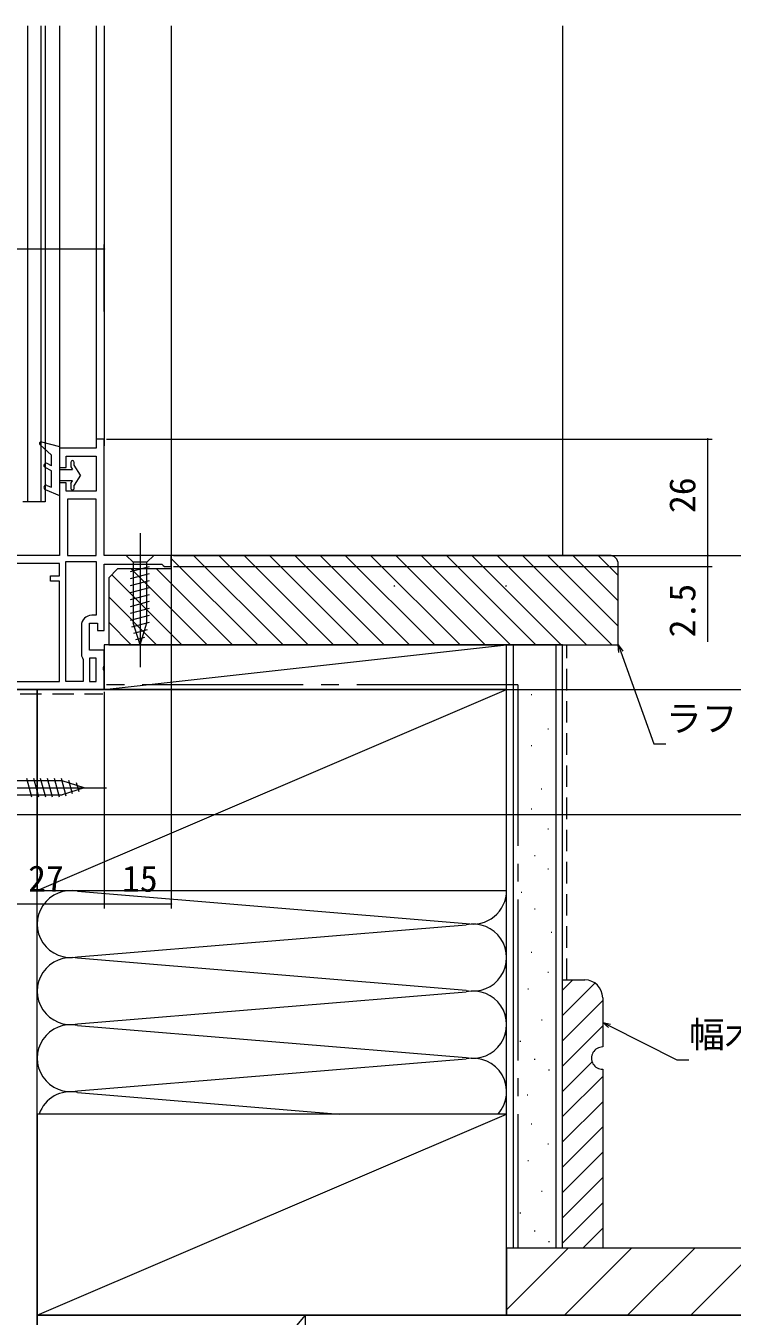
# Model space of a CAD drawing. Units: millimetres, scale not verified. Extents: x -1188 to -198, y -840 to 760.
# Drawn here: x -509.7 to -351.7, y 82.5 to 371.2 of the extents above; entities that cross this region are included whole.
import ezdxf
from ezdxf.enums import TextEntityAlignment as Align

# ---------------------------------------------------------------- set-up
doc = ezdxf.new("R2010")
doc.units = ezdxf.units.MM
doc.header["$LTSCALE"] = 4
doc.linetypes.add('CHAIN2', pattern=[12, 9, -1, 1, -1])
doc.linetypes.add('DASHED1', pattern=[1.8, 1.2, -0.6])
for name, color, linetype, lineweight in [('0-3_YKK_11', 7, 'Continuous', 9), ('0-4_YKK_12', 2, 'Continuous', 9), ('0-5_YSS_K', 3, 'Continuous', 9), ('0-6_YKK_13', 4, 'Continuous', 9), ('0-7_YKK_D', 6, 'Continuous', 9)]:
    doc.layers.add(name, color=color, linetype=linetype, lineweight=lineweight)
doc.styles.add('ＭＳ ゴシック', font='')
doc.styles.get('ＭＳ ゴシック').set_extended_font_data('MS Gothic')

msp = doc.modelspace()

# ---------------------------------------------------------------- linework, layer by layer
at = {"layer": '0-3_YKK_11'}
for p, q in [((-493.958, 278.695), (-493.958, 276.695)), ((-492.158, 278.695), (-493.958, 278.695)), ((-492.158, 252.695), (-492.158, 278.695)), ((-502.158, 276.695), (-502.158, 272.395)), ((-493.958, 276.695), (-502.158, 276.695)), ((-500.658, 274.895), (-493.958, 274.895)), ((-500.658, 272.395), (-500.658, 274.895)), ((-493.958, 274.895), (-493.958, 267.095)), ((-502.158, 272.395), (-500.658, 272.395)), ((-502.158, 268.895), (-502.158, 252.695)), ((-500.658, 268.895), (-502.158, 268.895)), ((-500.658, 267.095), (-500.658, 268.895)), ((-493.958, 267.095), (-500.658, 267.095)), ((-500.358, 265.295), (-500.358, 252.695)), ((-493.958, 265.295), (-500.358, 265.295)), ((-493.958, 252.695), (-493.958, 265.295)), ((-493.958, 252.695), (-493.958, 265.295)), ((-502.158, 252.695), (-536.15, 252.695)), ((-500.758, 224.495), (-500.758, 251.295)), ((-500.758, 251.295), (-493.958, 251.295)), ((-500.758, 224.495), (-500.758, 251.295)), ((-500.358, 252.695), (-493.958, 252.695)), ((-493.958, 251.295), (-493.958, 239.297)), ((-477.158, 252.695), (-492.158, 252.695)), ((-477.158, 250.195), (-477.158, 252.695)), ((-502.158, 250.895), (-534.005, 250.895)), ((-502.158, 248.095), (-502.158, 250.895)), ((-492.158, 250.695), (-479.25, 250.695)), ((-492.158, 235.897), (-492.158, 250.695)), ((-479.25, 250.695), (-478.954, 250.445)), ((-478.954, 250.445), (-478.658, 250.195)), ((-478.658, 250.195), (-477.158, 250.195)), ((-504.158, 248.095), (-502.158, 248.095)), ((-504.158, 246.895), (-504.158, 248.095)), ((-502.158, 246.895), (-504.158, 246.895)), ((-502.158, 224.495), (-502.158, 246.895)), ((-497.258, 236.997), (-497.258, 230.197)), ((-495.458, 237.497), (-493.658, 237.497)), ((-495.458, 231.497), (-495.458, 237.497)), ((-493.958, 239.297), (-494.958, 239.297)), ((-493.658, 237.497), (-493.658, 235.897)), ((-493.658, 235.897), (-492.158, 235.897)), ((-492.158, 231.497), (-495.458, 231.497)), ((-492.158, 228.021), (-492.158, 231.497)), ((-497.258, 230.197), (-497.058, 229.797)), ((-497.058, 229.797), (-496.858, 229.397)), ((-496.858, 229.397), (-496.858, 224.495)), ((-495.458, 229.697), (-495.458, 224.497)), ((-493.958, 229.697), (-495.458, 229.697)), ((-493.958, 224.497), (-493.958, 229.697)), ((-493.958, 224.497), (-493.958, 229.697)), ((-492.346, 227.631), (-492.158, 228.021)), ((-492.346, 227.163), (-492.346, 227.631)), ((-492.158, 226.772), (-492.346, 227.163)), ((-492.158, 222.695), (-492.158, 226.772)), ((-540.758, 224.495), (-502.158, 224.495)), ((-540.758, 224.495), (-502.158, 224.495)), ((-519.858, 222.695), (-492.158, 222.695)), ((-496.858, 224.495), (-500.758, 224.495)), ((-495.458, 224.497), (-493.958, 224.497))]:
    msp.add_line(p, q, dxfattribs=at)
msp.add_arc((-494.958, 236.997), 2.3, 90, 179.99998, dxfattribs=at)
at = {"layer": '0-4_YKK_12'}
for p, q in [((-509.358, 371.195), (-509.358, 264.695)), ((-506.358, 371.195), (-506.358, 264.695)), ((-505.358, 371.195), (-505.358, 264.695)), ((-502.158, 371.195), (-502.158, 276.195)), ((-493.958, 371.195), (-493.958, 278.195)), ((-492.158, 371.195), (-492.158, 277.195)), ((-477.158, 371.195), (-477.158, 252.195)), ((-505.358, 264.695), (-510.358, 264.695))]:
    msp.add_line(p, q, dxfattribs=at)
at = {"layer": '0-5_YSS_K'}
for p, q in [((-389.658, 371.195), (-389.658, 252.695)), ((-477.158, 252.695), (-477.158, 249.695)), ((-379.158, 252.695), (-477.158, 252.695)), ((-477.158, 252.027), (-457.826, 232.695)), ((-472.169, 252.695), (-452.169, 232.695)), ((-466.513, 252.695), (-446.513, 232.695)), ((-460.856, 252.695), (-440.856, 232.695)), ((-455.199, 252.695), (-435.199, 232.695)), ((-449.542, 252.695), (-429.542, 232.695)), ((-443.885, 252.695), (-423.885, 232.695)), ((-438.228, 252.695), (-418.228, 232.695)), ((-432.571, 252.695), (-412.571, 232.695)), ((-426.915, 252.695), (-406.915, 232.695)), ((-421.258, 252.695), (-401.258, 232.695)), ((-415.601, 252.695), (-395.601, 232.695)), ((-409.944, 252.695), (-389.944, 232.695)), ((-404.287, 252.695), (-384.287, 232.695)), ((-398.63, 252.695), (-378.63, 232.695)), ((-392.973, 252.695), (-377.158, 236.88)), ((-387.317, 252.695), (-377.158, 242.537)), ((-381.66, 252.695), (-377.158, 248.194)), ((-489.158, 249.695), (-491.158, 247.695)), ((-490.477, 248.376), (-474.797, 232.695)), ((-477.158, 249.695), (-489.158, 249.695)), ((-486.14, 249.695), (-469.14, 232.695)), ((-480.483, 249.695), (-463.483, 232.695)), ((-377.158, 232.695), (-377.158, 250.695)), ((-491.158, 247.695), (-491.158, 232.695)), ((-427.158, 245.916), (-427.379, 245.696)), ((-402.158, 245.916), (-402.378, 245.696)), ((-491.158, 243.4), (-480.454, 232.695)), ((-491.158, 237.743), (-486.11, 232.695)), ((-492.158, 222.695), (-402.158, 232.695)), ((-492.158, 232.695), (-492.158, 222.695)), ((-402.158, 232.695), (-492.158, 232.695)), ((-491.158, 232.695), (-377.158, 232.695)), ((-402.158, 87.695), (-402.158, 232.695)), ((-389.658, 232.695), (-402.158, 232.695)), ((-402.158, 222.695), (-402.158, 232.695)), ((-400.658, 232.695), (-400.658, 97.695)), ((-391.158, 232.695), (-391.158, 97.695)), ((-389.658, 97.695), (-389.658, 232.695)), ((-507.158, 222.695), (-519.158, 222.695)), ((-507.158, -109.305), (-507.158, 222.695)), ((-507.158, 177.695), (-402.158, 222.695)), ((-507.158, 222.695), (-507.158, 177.695)), ((-402.158, 222.695), (-507.158, 222.695)), ((-492.158, 222.695), (-402.158, 222.695)), ((-402.158, 177.695), (-402.158, 222.695)), ((-396.689, 221.587), (-396.489, 221.587)), ((-399.673, 216.865), (-399.473, 216.865)), ((-392.959, 213.881), (-392.759, 213.881)), ((-396.689, 210.151), (-396.489, 210.151)), ((-399.673, 204.929), (-399.473, 204.929)), ((-394.451, 200.453), (-394.251, 200.453)), ((-396.689, 195.977), (-396.489, 195.977)), ((-392.959, 191.501), (-392.759, 191.501)), ((-399.673, 188.517), (-399.473, 188.517)), ((-395.943, 185.533), (-395.743, 185.533)), ((-392.959, 182.549), (-392.759, 182.549)), ((-507.158, 177.695), (-402.158, 177.695)), ((-498.127, 177.537), (-411.19, 170.353)), ((-398.927, 177.328), (-398.727, 177.328)), ((-395.943, 173.598), (-395.743, 173.598)), ((-498.127, 162.853), (-411.19, 170.037)), ((-392.213, 168.376), (-392.013, 168.376)), ((-411.19, 155.353), (-498.127, 162.537)), ((-396.689, 163.9), (-396.489, 163.9)), ((-392.959, 159.424), (-392.759, 159.424)), ((-389.658, 157.695), (-384.658, 157.695)), ((-389.658, 97.695), (-389.658, 157.695)), ((-389.658, 155.393), (-387.356, 157.695)), ((-389.658, 149.736), (-382.399, 156.996)), ((-498.127, 147.853), (-411.19, 155.037)), ((-397.435, 155.694), (-397.235, 155.694)), ((-389.658, 144.079), (-380.658, 153.079)), ((-380.658, 153.695), (-380.658, 142.695)), ((-498.127, 147.537), (-411.19, 140.353)), ((-394.375, 148.763), (-394.175, 148.763)), ((-389.658, 138.423), (-380.658, 147.423)), ((-399.177, 143.961), (-398.977, 143.961)), ((-498.127, 132.853), (-411.19, 140.037)), ((-395.976, 139.96), (-395.776, 139.96)), ((-389.658, 132.766), (-383.027, 139.397)), ((-392.775, 137.559), (-392.575, 137.559)), ((-389.658, 127.109), (-380.658, 136.109)), ((-380.658, 137.695), (-380.658, 97.695)), ((-498.127, 132.537), (-439.531, 127.695)), ((-397.576, 131.957), (-397.376, 131.957)), ((-389.658, 121.452), (-380.658, 130.452)), ((-507.158, 82.695), (-402.158, 127.695)), ((-507.158, 127.695), (-507.158, 82.695)), ((-402.158, 127.695), (-507.158, 127.695)), ((-402.158, 82.695), (-402.158, 127.695)), ((-396.689, 125.531), (-396.489, 125.531)), ((-389.658, 115.795), (-380.658, 124.795)), ((-392.959, 121.056), (-392.759, 121.056)), ((-389.658, 110.138), (-380.658, 119.138)), ((-397.435, 117.326), (-397.235, 117.326)), ((-389.658, 104.481), (-380.658, 113.482)), ((-394.375, 110.395), (-394.175, 110.395)), ((-389.658, 98.825), (-380.658, 107.825)), ((-399.177, 105.593), (-398.977, 105.593)), ((-395.976, 101.591), (-395.776, 101.591)), ((-385.131, 97.695), (-380.658, 102.168)), ((-392.775, 99.19), (-392.575, 99.19)), ((-389.658, 97.695), (-402.158, 97.695)), ((-402.158, 83.894), (-388.357, 97.695)), ((-402.158, 97.695), (-402.158, 82.695)), ((-295.658, 97.695), (-402.158, 97.695)), ((-380.658, 97.695), (-389.658, 97.695)), ((-389.215, 82.695), (-374.215, 97.695)), ((-375.073, 82.695), (-360.073, 97.695)), ((-360.931, 82.695), (-345.931, 97.695)), ((-507.158, 82.695), (-402.158, 82.695)), ((-507.158, 82.695), (-507.158, 10.695)), ((-447.158, 70.695), (-447.158, 82.695)), ((-295.658, 82.695), (-447.158, 82.695)), ((-447.158, 10.695), (-447.158, 82.695)), ((-402.158, 82.695), (-295.658, 82.695))]:
    msp.add_line(p, q, dxfattribs=at)
at = {"layer": '0-5_YSS_K', "linetype": 'DASHED1'}
for p, q in [((-388.658, 157.695), (-388.658, 232.695)), ((-518.158, 221.695), (-492.456, 221.695))]:
    msp.add_line(p, q, dxfattribs=at)
at = {"layer": '0-5_YSS_K', "linetype": 'CHAIN2'}
for q in [(-492.158, 223.695), (-399.658, 97.695)]:
    msp.add_line((-399.658, 223.695), q, dxfattribs=at)
at = {"layer": '0-5_YSS_K'}
msp.add_lwpolyline([(-507.158, 10.695), (-447.158, 82.695), (-507.158, 82.695)], dxfattribs=at)
for centre, radius, start, end in [((-379.158, 250.695), 2, 0, 89.99998), ((-499.658, 170.195), 7.5, 78.21646, 281.78351), ((-409.658, 177.695), 7.5, 258.21646, 0), ((-409.658, 162.695), 7.5, 258.21646, 101.78352), ((-499.658, 155.195), 7.5, 78.21646, 281.78351), ((-384.658, 153.695), 4, 0, 89.99998), ((-409.658, 147.695), 7.5, 258.21646, 101.78352), ((-499.658, 140.195), 7.5, 78.21646, 281.78351), ((-380.658, 140.195), 2.5, 89.99998, 270), ((-409.658, 132.695), 7.5, 318.18968, 101.78352), ((-499.658, 125.195), 7.5, 78.21646, 160.52878)]:
    msp.add_arc(centre, radius, start, end, dxfattribs=at)
at = {"layer": '0-6_YKK_13'}
for p, q in [((-506.525, 277.397), (-503.958, 275.095)), ((-506.162, 278.083), (-502.158, 277.095)), ((-503.958, 272.726), (-503.958, 275.095)), ((-502.158, 277.095), (-502.158, 266.095)), ((-503.958, 271.595), (-505.392, 272.353)), ((-503.958, 272.726), (-504.924, 273.237)), ((-503.958, 267.934), (-503.958, 271.595)), ((-502.158, 271.895), (-499.229, 271.895)), ((-499.658, 273.495), (-499.658, 272.745)), ((-499.605, 272.545), (-499.229, 271.895)), ((-498.858, 272.861), (-498.858, 273.495)), ((-497.458, 270.645), (-498.858, 272.861)), ((-499.229, 269.395), (-502.158, 269.395)), ((-499.658, 268.545), (-499.658, 267.795)), ((-499.605, 268.745), (-499.229, 269.395)), ((-497.458, 270.645), (-498.858, 268.429)), ((-505.351, 267.434), (-502.158, 266.095)), ((-504.965, 268.356), (-503.958, 267.934)), ((-498.858, 267.795), (-498.858, 268.429)), ((-487.258, 252.695), (-485.708, 251.145)), ((-481.058, 252.695), (-487.258, 252.695)), ((-481.058, 252.695), (-482.608, 251.145)), ((-486.258, 249.06), (-482.058, 250.185)), ((-486.258, 247.507), (-482.058, 248.632)), ((-482.608, 251.145), (-485.708, 251.145)), ((-485.708, 251.145), (-485.708, 237.611)), ((-482.608, 237.611), (-482.608, 251.145)), ((-486.258, 245.954), (-482.058, 247.08)), ((-486.258, 244.401), (-482.058, 245.527)), ((-486.258, 242.848), (-482.058, 243.974)), ((-486.258, 241.295), (-482.058, 242.421)), ((-486.258, 239.743), (-482.058, 240.868)), ((-486.258, 238.19), (-482.058, 239.315)), ((-486, 236.706), (-482.058, 237.762)), ((-484.158, 232.695), (-485.708, 237.611)), ((-484.158, 232.695), (-482.608, 237.611)), ((-485.548, 235.274), (-482.512, 236.088)), ((-485.097, 233.842), (-483.047, 234.391)), ((-501.574, 202.245), (-520.108, 202.245)), ((-508.364, 198.595), (-509.49, 202.795)), ((-506.811, 198.595), (-507.937, 202.795)), ((-505.258, 198.595), (-506.384, 202.795)), ((-503.705, 198.595), (-504.831, 202.795)), ((-502.153, 198.595), (-503.278, 202.795)), ((-500.669, 198.854), (-501.725, 202.795)), ((-496.658, 200.695), (-501.574, 202.245)), ((-499.237, 199.305), (-500.051, 202.342)), ((-496.658, 200.695), (-501.574, 199.145)), ((-497.805, 199.757), (-498.354, 201.807)), ((-520.108, 199.145), (-501.574, 199.145))]:
    msp.add_line(p, q, dxfattribs=at)
at = {"layer": '0-6_YKK_13', "linetype": 'CHAIN2'}
for p, q in [((-484.158, 257.695), (-484.158, 227.695)), ((-526.658, 200.695), (-491.658, 200.695))]:
    msp.add_line(p, q, dxfattribs=at)
at = {"layer": '0-6_YKK_13'}
for centre, radius, start, end in [((-506.258, 277.695), 0.4, 76.1348, 228.11337), ((-505.158, 272.795), 0.5, 62.13521, 242.13521), ((-499.258, 273.495), 0.4, 0, 179.9978), ((-499.258, 272.745), 0.4, 180, 209.99889), ((-499.258, 268.545), 0.4, 149.9984, 180), ((-505.158, 267.895), 0.5, 67.25282, 247.25282), ((-499.258, 267.795), 0.4, 179.9978, 0)]:
    msp.add_arc(centre, radius, start, end, dxfattribs=at)
at = {"layer": '0-7_YKK_D'}
for p, q in [((-584.158, 321.278), (-492.158, 321.278)), ((-492.158, 307.305), (-492.158, 322.278)), ((-491.658, 278.695), (-356.158, 278.695)), ((-357.158, 252.695), (-357.158, 278.695)), ((-476.658, 252.695), (-356.158, 252.695)), ((-476.658, 252.695), (-356.158, 252.695)), ((-476.658, 252.695), (-336.158, 252.695)), ((-476.658, 252.695), (-336.158, 252.695)), ((-477.158, 249.695), (-477.158, 173.695)), ((-476.658, 250.195), (-356.158, 250.195)), ((-377.158, 232.695), (-376.584, 231.095)), ((-377.158, 232.695), (-376.155, 231.249)), ((-377.013, 230.941), (-377.158, 232.695)), ((-376.584, 231.095), (-369.201, 210.523)), ((-491.658, 222.695), (-336.158, 222.695)), ((-491.658, 222.695), (-313.158, 222.695)), ((-491.658, 222.695), (-313.158, 222.695)), ((-492.158, 222.195), (-492.158, 173.695)), ((-492.158, 222.195), (-492.158, 173.695)), ((-369.201, 210.523), (-366.501, 210.523)), ((-518.658, 194.695), (-313.158, 194.695)), ((-519.158, 174.695), (-492.158, 174.695)), ((-492.158, 174.695), (-477.158, 174.695)), ((-380.658, 148.195), (-379.141, 147.428)), ((-380.658, 148.195), (-378.936, 147.834)), ((-379.347, 147.021), (-380.658, 148.195)), ((-379.141, 147.428), (-364.05, 139.795)), ((-364.05, 139.795), (-361.35, 139.795))]:
    msp.add_line(p, q, dxfattribs=at)
msp.add_lwpolyline([(-357.158, 233.355), (-357.158, 250.195), (-357.158, 252.695)], dxfattribs=at)
for centre, start, end in [((-492.158, 321.278), 0, 180), ((-492.158, 321.278), 180, 0), ((-357.158, 278.695), 90, 270), ((-357.158, 278.695), 270, 90), ((-357.158, 252.695), 90, 270), ((-357.158, 252.695), 90, 270), ((-357.158, 252.695), 270, 90), ((-357.158, 252.695), 270, 90), ((-357.158, 250.195), 90, 270), ((-357.158, 250.195), 270, 90), ((-492.158, 174.695), 0, 180), ((-492.158, 174.695), 0, 180), ((-492.158, 174.695), 180, 0), ((-492.158, 174.695), 180, 0), ((-477.158, 174.695), 0, 180), ((-477.158, 174.695), 180, 0)]:
    msp.add_arc(centre, 0.106, start, end, dxfattribs=at)

# ---------------------------------------------------------------- texts
at = {"layer": '0-7_YKK_D', "color": 4, "style": 'ＭＳ ゴシック'}
for s, p in [('26', (-358.158, 262.175)), ('2.5', (-358.158, 234.355))]:
    msp.add_text(s, height=5.865, rotation=90, dxfattribs=at).set_placement(p, align=Align.BOTTOM_LEFT)
for s, p in [('ラフォレスタ', (-366.501, 211.523)), ('27', (-509.178, 175.695)), ('15', (-488.178, 175.695)), ('幅木（別途）', (-361.35, 140.795))]:
    msp.add_text(s, height=5.865, dxfattribs=at).set_placement(p, align=Align.BOTTOM_LEFT)

doc.saveas('drawing.dxf')
